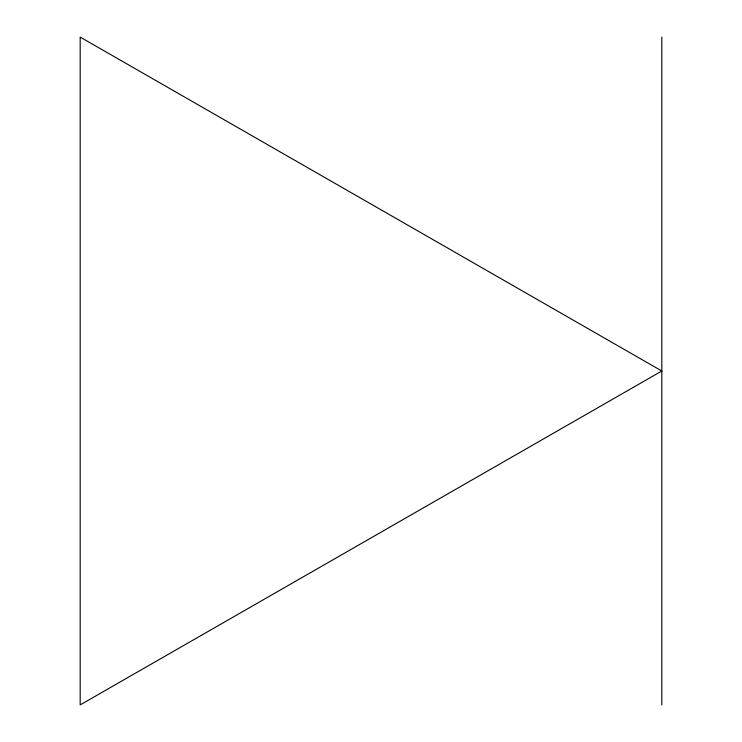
<?xml version="1.0" encoding="UTF-8"?>
<svg xmlns="http://www.w3.org/2000/svg" width="742" height="742" viewBox="0 0 742 742"><rect width="100%" height="100%" fill="white"/><g stroke="black" fill="none" stroke-linecap="round" stroke-linejoin="round"><path stroke-width="1.11" d="M661.818 37.1L661.818 704.9M661.818 371L80.182 704.9L80.182 37.1L661.818 371"/></g></svg>
